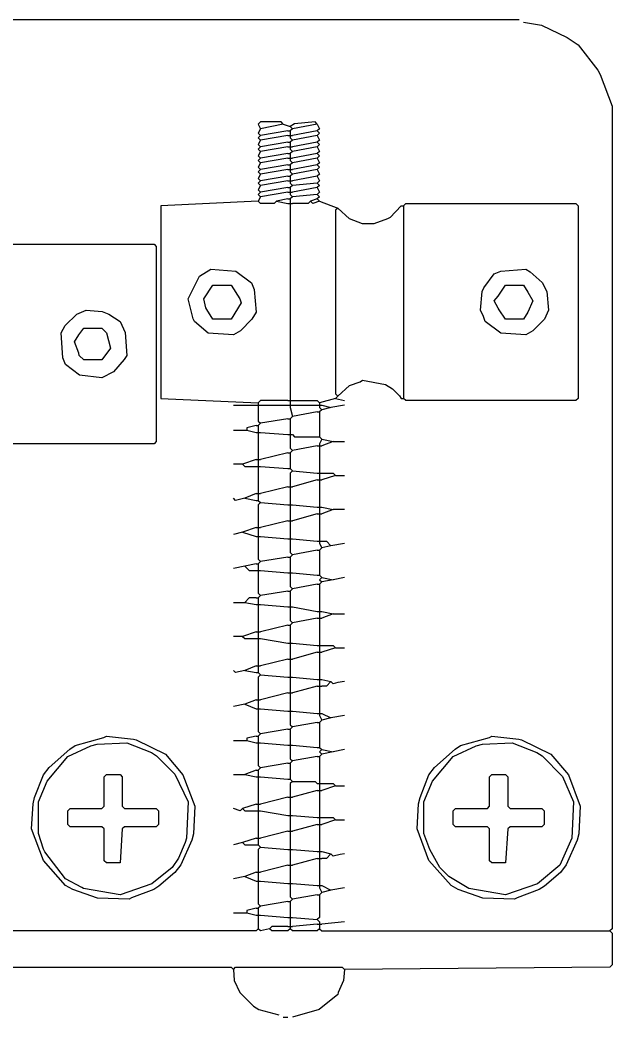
# Model space of a CAD drawing. Extents: x 49 to 882, y -9 to 1184.
# Drawn here: x 225.41 to 251.22, y 35.47 to 78.97 of the extents above; entities that cross this region are included whole.
import ezdxf

# ---------------------------------------------------------------- set-up
doc = ezdxf.new("R2010")
doc.units = 0
doc.layers.add('Hrdware', color=7, linetype='CONTINUOUS')

msp = doc.modelspace()

# ---------------------------------------------------------------- linework, layer by layer
at = {"layer": 'Hrdware', "linetype": 'CONTINUOUS'}
for p, q in [((236.889282, 74.419764, -1), (235.900646, 74.222037, -1)), ((236.889282, 74.419764, -1), (237.185873, 74.320901, -1)), ((238.372236, 74.419764, -1), (237.284736, 74.222037, -1)), ((237.087009, 74.123173, -1), (235.900646, 73.925446, -1)), ((237.087009, 74.123173, -1), (237.185873, 74.123173, -1)), ((237.185873, 74.320901, -1), (237.284736, 74.222037, -1)), ((237.284736, 74.222037, -1), (237.185873, 74.123173, -1)), ((237.185873, 74.123173, -1), (237.185873, 74.02431, -1)), ((237.185873, 74.02431, -1), (237.185873, 73.925446, -1)), ((238.372236, 74.123173, -1), (237.284736, 73.925446, -1)), ((237.087009, 73.925446, -1), (235.900646, 73.727719, -1)), ((237.087009, 73.628855, -1), (235.900646, 73.431128, -1)), ((237.087009, 73.925446, -1), (237.185873, 73.925446, -1)), ((237.087009, 73.628855, -1), (237.185873, 73.628855, -1)), ((237.185873, 73.925446, -1), (237.284736, 73.925446, -1)), ((237.185873, 73.925446, -1), (237.185873, 73.826583, -1)), ((237.185873, 73.826583, -1), (237.284736, 73.727719, -1)), ((237.284736, 73.727719, -1), (237.185873, 73.628855, -1)), ((237.185873, 73.628855, -1), (237.185873, 73.529992, -1)), ((237.185873, 73.529992, -1), (237.185873, 73.431128, -1)), ((238.372236, 73.925446, -1), (237.284736, 73.727719, -1)), ((238.372236, 73.628855, -1), (237.284736, 73.431128, -1)), ((237.087009, 73.431128, -1), (235.900646, 73.233401, -1)), ((237.087009, 73.134537, -1), (235.900646, 72.93681, -1)), ((237.087009, 73.431128, -1), (237.185873, 73.431128, -1)), ((237.087009, 73.134537, -1), (237.185873, 73.134537, -1)), ((237.185873, 73.431128, -1), (237.284736, 73.431128, -1)), ((237.185873, 73.431128, -1), (237.185873, 73.332264, -1)), ((237.185873, 73.332264, -1), (237.284736, 73.233401, -1)), ((237.284736, 73.233401, -1), (237.185873, 73.134537, -1)), ((237.185873, 73.134537, -1), (237.185873, 73.035673, -1)), ((238.372236, 73.431128, -1), (237.284736, 73.233401, -1)), ((238.372236, 73.134537, -1), (237.284736, 72.93681, -1)), ((237.087009, 72.93681, -1), (235.900646, 72.739083, -1)), ((237.087009, 72.93681, -1), (237.185873, 72.93681, -1)), ((237.185873, 73.035673, -1), (237.185873, 72.93681, -1)), ((237.185873, 72.93681, -1), (237.284736, 72.93681, -1)), ((237.185873, 72.93681, -1), (237.185873, 72.837946, -1)), ((237.185873, 72.837946, -1), (237.284736, 72.739083, -1)), ((237.284736, 72.739083, -1), (237.185873, 72.640219, -1)), ((238.372236, 72.93681, -1), (237.284736, 72.739083, -1)), ((237.087009, 72.640219, -1), (235.900646, 72.442492, -1)), ((237.087009, 72.442492, -1), (235.900646, 72.244764, -1)), ((237.087009, 72.640219, -1), (237.185873, 72.640219, -1)), ((237.087009, 72.442492, -1), (237.185873, 72.442492, -1)), ((237.185873, 72.640219, -1), (237.185873, 72.541355, -1)), ((237.185873, 72.541355, -1), (237.185873, 72.442492, -1)), ((237.185873, 72.442492, -1), (237.284736, 72.442492, -1)), ((237.185873, 72.442492, -1), (237.185873, 72.343628, -1)), ((237.185873, 72.343628, -1), (237.284736, 72.244764, -1)), ((237.284736, 72.244764, -1), (237.185873, 72.145901, -1)), ((238.372236, 72.640219, -1), (237.284736, 72.442492, -1)), ((238.372236, 72.442492, -1), (237.284736, 72.244764, -1)), ((237.087009, 72.145901, -1), (235.900646, 71.948173, -1)), ((237.087009, 71.948173, -1), (235.900646, 71.750446, -1)), ((237.087009, 72.145901, -1), (237.185873, 72.145901, -1)), ((237.087009, 71.948173, -1), (237.185873, 71.948173, -1)), ((237.185873, 72.145901, -1), (237.185873, 72.047037, -1)), ((237.185873, 72.047037, -1), (237.185873, 71.948173, -1)), ((237.185873, 71.948173, -1), (237.284736, 71.948173, -1)), ((237.185873, 71.948173, -1), (237.185873, 71.84931, -1)), ((237.185873, 71.84931, -1), (237.284736, 71.750446, -1)), ((238.372236, 72.145901, -1), (237.284736, 71.948173, -1)), ((238.372236, 71.84931, -1), (237.284736, 71.750446, -1)), ((237.087009, 71.651583, -1), (235.900646, 71.453855, -1)), ((237.087009, 71.453855, -1), (235.900646, 71.256128, -1)), ((237.087009, 71.651583, -1), (237.185873, 71.651583, -1)), ((237.087009, 71.453855, -1), (237.185873, 71.453855, -1)), ((237.284736, 71.750446, -1), (237.185873, 71.651583, -1)), ((237.185873, 71.651583, -1), (237.185873, 71.552719, -1)), ((237.185873, 71.552719, -1), (237.185873, 71.453855, -1)), ((237.185873, 71.453855, -1), (237.284736, 71.453855, -1)), ((237.185873, 71.453855, -1), (237.185873, 71.354992, -1)), ((237.185873, 71.354992, -1), (237.284736, 71.256128, -1)), ((238.372236, 71.651583, -1), (237.284736, 71.453855, -1)), ((238.372236, 71.354992, -1), (237.284736, 71.256128, -1)), ((235.900646, 71.256128, -1), (235.801782, 71.058401, -1)), ((237.087009, 71.157264, -1), (236.592691, 71.058401, -1)), ((236.592691, 71.058401, -1), (237.087009, 70.959537, -1)), ((237.087009, 71.157264, -1), (237.185873, 71.157264, -1)), ((237.087009, 70.959537, -1), (237.185873, 70.959537, -1)), ((237.284736, 71.256128, -1), (237.185873, 71.157264, -1)), ((237.185873, 71.157264, -1), (237.185873, 71.058401, -1)), ((237.185873, 71.058401, -1), (237.185873, 70.959537, -1)), ((237.185873, 70.959537, -1), (237.284736, 70.959537, -1)), ((237.185873, 70.959537, -1), (237.185873, 70.860673, -1)), ((238.372236, 71.157264, -1), (238.075645, 71.058401, -1)), ((238.372236, 71.157264, -1), (238.471099, 71.058401, -1)), ((238.471099, 71.058401, -1), (239.262008, 70.76181, -1)), ((237.185873, 70.860673, -1), (237.185873, 62.457264, -1)), ((242.030189, 70.860673, -1), (242.129052, 70.860673, -1)), ((242.129052, 70.860673, -1), (242.129052, 70.76181, -1)), ((242.129052, 70.76181, -1), (242.129052, 62.556128, -1)), ((235.801782, 62.259537, -1), (235.801782, 62.160673, -1)), ((237.087009, 62.358401, -1), (237.185873, 62.358401, -1)), ((237.185873, 62.457264, -1), (237.185873, 62.358401, -1)), ((237.185873, 62.358401, -1), (237.284736, 62.358401, -1)), ((237.185873, 62.358401, -1), (237.185873, 62.259537, -1)), ((237.185873, 62.259537, -1), (237.185873, 62.160673, -1)), ((239.163145, 62.457264, -1), (238.471099, 62.259537, -1)), ((238.471099, 62.259537, -1), (238.471099, 62.160673, -1)), ((239.262008, 62.556128, -1), (239.163145, 62.457264, -1)), ((239.163145, 62.457264, -1), (239.558599, 62.358401, -1)), ((242.030189, 62.457264, -1), (242.129052, 62.457264, -1)), ((242.129052, 62.556128, -1), (242.129052, 62.457264, -1)), ((234.714283, 62.160673, -1), (235.702919, 62.160673, -1)), ((235.702919, 62.160673, -1), (235.801782, 62.160673, -1)), ((235.801782, 62.160673, -1), (235.900646, 62.160673, -1)), ((235.801782, 62.160673, -1), (235.801782, 62.06181, -1)), ((235.900646, 62.160673, -1), (237.087009, 62.160673, -1)), ((237.087009, 62.160673, -1), (237.185873, 62.160673, -1)), ((237.185873, 62.160673, -1), (237.284736, 62.160673, -1)), ((237.185873, 62.160673, -1), (237.185873, 62.06181, -1)), ((237.185873, 62.06181, -1), (237.284736, 61.666355, -1)), ((237.284736, 62.160673, -1), (238.372236, 62.160673, -1)), ((238.372236, 61.864083, -1), (237.284736, 61.666355, -1)), ((238.372236, 62.160673, -1), (238.471099, 62.160673, -1)), ((238.372236, 61.864083, -1), (238.471099, 61.864083, -1)), ((238.471099, 62.160673, -1), (238.569963, 62.160673, -1)), ((238.471099, 62.160673, -1), (238.471099, 62.06181, -1)), ((238.471099, 62.06181, -1), (238.569963, 61.962946, -1)), ((238.569963, 61.962946, -1), (238.471099, 61.864083, -1)), ((238.471099, 61.864083, -1), (238.471099, 61.765219, -1)), ((238.569963, 62.160673, -1), (238.965417, 62.06181, -1)), ((238.965417, 62.06181, -1), (238.569963, 61.962946, -1)), ((239.558599, 62.160673, -1), (238.965417, 62.06181, -1)), ((235.900646, 61.369764, -1), (235.801782, 61.270901, -1)), ((237.087009, 61.567492, -1), (235.900646, 61.369764, -1)), ((237.087009, 61.567492, -1), (237.185873, 61.567492, -1)), ((237.284736, 61.666355, -1), (237.185873, 61.567492, -1)), ((237.185873, 61.567492, -1), (237.185873, 61.468628, -1)), ((237.185873, 61.468628, -1), (237.185873, 60.97431, -1)), ((238.471099, 61.765219, -1), (238.471099, 60.875446, -1)), ((234.714283, 61.073173, -1), (235.208601, 61.073173, -1)), ((235.208601, 61.073173, -1), (235.307465, 61.073173, -1)), ((235.702919, 61.270901, -1), (235.307465, 61.172037, -1)), ((235.307465, 61.172037, -1), (235.307465, 61.073173, -1)), ((235.307465, 61.073173, -1), (235.702919, 60.97431, -1)), ((235.702919, 61.270901, -1), (235.801782, 61.270901, -1)), ((235.702919, 60.97431, -1), (235.801782, 60.97431, -1)), ((235.801782, 61.270901, -1), (235.801782, 61.172037, -1)), ((235.801782, 61.172037, -1), (235.801782, 61.073173, -1)), ((235.801782, 61.073173, -1), (235.801782, 60.97431, -1)), ((235.801782, 60.97431, -1), (235.900646, 60.97431, -1)), ((235.801782, 60.97431, -1), (235.801782, 60.875446, -1)), ((235.900646, 60.97431, -1), (237.087009, 60.875446, -1)), ((237.185873, 60.97431, -1), (237.185873, 60.875446, -1)), ((235.801782, 60.875446, -1), (235.801782, 59.88681, -1)), ((237.087009, 60.875446, -1), (237.185873, 60.875446, -1)), ((237.185873, 60.875446, -1), (237.284736, 60.875446, -1)), ((237.185873, 60.875446, -1), (237.185873, 60.776583, -1)), ((238.372236, 60.776583, -1), (238.471099, 60.776583, -1)), ((238.471099, 60.875446, -1), (238.471099, 60.776583, -1)), ((238.471099, 60.776583, -1), (238.569963, 60.677719, -1)), ((238.569963, 60.677719, -1), (238.471099, 60.479992, -1)), ((238.471099, 60.479992, -1), (238.471099, 60.381128, -1)), ((238.569963, 60.677719, -1), (239.064281, 60.578855, -1)), ((239.064281, 60.578855, -1), (238.569963, 60.381128, -1)), ((239.064281, 60.578855, -1), (239.558599, 60.578855, -1)), ((237.087009, 60.084537, -1), (235.900646, 59.787946, -1)), ((237.087009, 60.084537, -1), (237.185873, 60.084537, -1)), ((237.284736, 60.183401, -1), (237.185873, 60.084537, -1)), ((237.185873, 60.084537, -1), (237.185873, 59.985673, -1)), ((238.372236, 60.381128, -1), (237.284736, 60.183401, -1)), ((238.372236, 60.381128, -1), (238.471099, 60.381128, -1)), ((238.471099, 60.381128, -1), (238.569963, 60.381128, -1)), ((238.471099, 60.381128, -1), (238.471099, 60.282264, -1)), ((238.471099, 60.282264, -1), (238.471099, 59.293628, -1)), ((235.702919, 59.787946, -1), (235.109737, 59.590219, -1)), ((235.702919, 59.787946, -1), (235.801782, 59.787946, -1)), ((235.801782, 59.88681, -1), (235.801782, 59.787946, -1)), ((235.801782, 59.787946, -1), (235.900646, 59.787946, -1)), ((235.801782, 59.787946, -1), (235.801782, 59.689083, -1)), ((235.801782, 59.689083, -1), (235.801782, 59.590219, -1)), ((237.185873, 59.985673, -1), (237.185873, 59.491355, -1)), ((235.109737, 59.590219, -1), (234.714283, 59.590219, -1)), ((235.702919, 59.491355, -1), (235.801782, 59.491355, -1)), ((235.801782, 59.590219, -1), (235.801782, 59.491355, -1)), ((235.801782, 59.491355, -1), (235.900646, 59.491355, -1)), ((235.801782, 59.491355, -1), (235.801782, 59.392492, -1)), ((235.801782, 59.392492, -1), (235.801782, 58.403855, -1)), ((235.900646, 59.491355, -1), (237.087009, 59.392492, -1)), ((237.087009, 59.392492, -1), (237.185873, 59.392492, -1)), ((237.185873, 59.491355, -1), (237.185873, 59.392492, -1)), ((237.185873, 59.392492, -1), (237.284736, 59.293628, -1)), ((237.284736, 59.293628, -1), (238.372236, 59.194764, -1)), ((238.372236, 59.194764, -1), (238.471099, 59.194764, -1)), ((238.471099, 59.293628, -1), (238.471099, 59.194764, -1)), ((238.471099, 59.194764, -1), (238.569963, 59.194764, -1)), ((238.471099, 59.194764, -1), (238.471099, 59.095901, -1)), ((238.372236, 58.898173, -1), (237.284736, 58.601583, -1)), ((238.372236, 58.898173, -1), (238.471099, 58.898173, -1)), ((238.471099, 59.095901, -1), (238.471099, 58.997037, -1)), ((238.471099, 58.997037, -1), (238.471099, 58.898173, -1)), ((238.471099, 58.898173, -1), (238.569963, 58.898173, -1)), ((238.471099, 58.898173, -1), (238.471099, 58.79931, -1)), ((238.471099, 58.79931, -1), (238.471099, 57.810673, -1)), ((239.163145, 59.095901, -1), (238.569963, 58.898173, -1)), ((239.163145, 59.095901, -1), (239.558599, 59.095901, -1)), ((235.702919, 58.304992, -1), (235.208601, 58.107264, -1)), ((235.702919, 58.304992, -1), (235.801782, 58.304992, -1)), ((235.801782, 58.403855, -1), (235.801782, 58.304992, -1)), ((235.801782, 58.304992, -1), (235.900646, 58.304992, -1)), ((235.801782, 58.304992, -1), (235.801782, 58.206128, -1)), ((237.087009, 58.601583, -1), (235.900646, 58.304992, -1)), ((237.087009, 58.601583, -1), (237.185873, 58.601583, -1)), ((237.185873, 58.700446, -1), (237.185873, 58.601583, -1)), ((237.185873, 58.601583, -1), (237.284736, 58.601583, -1)), ((237.185873, 58.601583, -1), (237.185873, 58.502719, -1)), ((237.185873, 58.502719, -1), (237.185873, 57.909537, -1)), ((235.208601, 58.107264, -1), (235.702919, 58.008401, -1)), ((235.702919, 58.008401, -1), (235.801782, 58.008401, -1)), ((235.801782, 58.206128, -1), (235.801782, 58.107264, -1)), ((235.801782, 58.107264, -1), (235.801782, 58.008401, -1)), ((235.801782, 58.008401, -1), (235.900646, 57.909537, -1)), ((235.900646, 57.909537, -1), (237.087009, 57.810673, -1)), ((237.185873, 57.909537, -1), (237.185873, 57.810673, -1)), ((237.087009, 57.810673, -1), (237.185873, 57.810673, -1)), ((237.185873, 57.810673, -1), (237.284736, 57.810673, -1)), ((237.185873, 57.810673, -1), (237.185873, 57.71181, -1)), ((237.185873, 57.71181, -1), (237.185873, 57.217492, -1)), ((237.284736, 57.810673, -1), (238.372236, 57.71181, -1)), ((238.372236, 57.71181, -1), (238.471099, 57.71181, -1)), ((238.471099, 57.810673, -1), (238.471099, 57.71181, -1)), ((238.471099, 57.71181, -1), (238.569963, 57.71181, -1)), ((238.471099, 57.71181, -1), (238.471099, 57.612946, -1)), ((238.471099, 57.612946, -1), (238.471099, 57.514083, -1)), ((238.471099, 57.514083, -1), (238.471099, 57.415219, -1)), ((238.569963, 57.71181, -1), (239.064281, 57.612946, -1)), ((239.064281, 57.612946, -1), (238.569963, 57.415219, -1)), ((239.558599, 57.612946, -1), (239.064281, 57.612946, -1)), ((237.087009, 57.118628, -1), (235.900646, 56.822037, -1)), ((237.087009, 57.118628, -1), (237.185873, 57.118628, -1)), ((237.185873, 57.217492, -1), (237.185873, 57.118628, -1)), ((237.185873, 57.118628, -1), (237.284736, 57.118628, -1)), ((237.185873, 57.118628, -1), (237.185873, 57.019764, -1)), ((237.185873, 57.019764, -1), (237.185873, 56.426583, -1)), ((238.372236, 57.415219, -1), (237.284736, 57.118628, -1)), ((238.372236, 57.415219, -1), (238.471099, 57.415219, -1)), ((238.471099, 57.415219, -1), (238.569963, 57.415219, -1)), ((238.471099, 57.415219, -1), (238.471099, 57.316355, -1)), ((238.471099, 57.316355, -1), (238.471099, 56.327719, -1)), ((235.109737, 56.62431, -1), (234.714283, 56.525446, -1)), ((235.702919, 56.822037, -1), (235.109737, 56.62431, -1)), ((235.109737, 56.62431, -1), (235.702919, 56.426583, -1)), ((235.702919, 56.822037, -1), (235.801782, 56.822037, -1)), ((235.801782, 56.920901, -1), (235.801782, 56.822037, -1)), ((235.801782, 56.822037, -1), (235.900646, 56.822037, -1)), ((235.801782, 56.822037, -1), (235.801782, 56.723173, -1)), ((235.801782, 56.723173, -1), (235.801782, 56.525446, -1)), ((235.702919, 56.426583, -1), (235.801782, 56.426583, -1)), ((235.801782, 56.525446, -1), (235.801782, 56.426583, -1)), ((235.801782, 56.426583, -1), (235.900646, 56.426583, -1)), ((235.801782, 56.426583, -1), (235.801782, 56.327719, -1)), ((235.900646, 56.426583, -1), (237.087009, 56.327719, -1)), ((237.087009, 56.327719, -1), (237.185873, 56.327719, -1)), ((237.185873, 56.426583, -1), (237.185873, 56.327719, -1)), ((237.185873, 56.327719, -1), (237.284736, 56.327719, -1)), ((237.185873, 56.327719, -1), (237.185873, 56.228855, -1)), ((237.284736, 56.327719, -1), (238.372236, 56.228855, -1)), ((238.372236, 56.228855, -1), (238.471099, 56.228855, -1)), ((238.471099, 56.327719, -1), (238.471099, 56.228855, -1)), ((238.471099, 56.228855, -1), (238.569963, 56.228855, -1)), ((238.471099, 56.228855, -1), (238.471099, 56.129992, -1)), ((238.471099, 56.129992, -1), (238.569963, 55.932264, -1)), ((239.558599, 56.129992, -1), (238.965417, 56.031128, -1)), ((238.372236, 55.833401, -1), (237.284736, 55.635673, -1)), ((238.372236, 55.833401, -1), (238.471099, 55.833401, -1)), ((238.569963, 55.932264, -1), (238.471099, 55.833401, -1)), ((238.471099, 55.833401, -1), (238.471099, 55.734537, -1)), ((238.471099, 55.734537, -1), (238.471099, 54.844764, -1)), ((238.965417, 56.031128, -1), (238.569963, 55.932264, -1)), ((235.900646, 55.339083, -1), (235.801782, 55.240219, -1)), ((237.087009, 55.53681, -1), (235.900646, 55.339083, -1)), ((237.087009, 55.53681, -1), (237.185873, 55.53681, -1)), ((237.284736, 55.635673, -1), (237.185873, 55.53681, -1)), ((237.185873, 55.53681, -1), (237.185873, 55.437946, -1)), ((237.185873, 55.437946, -1), (237.185873, 54.943628, -1)), ((235.208601, 55.141355, -1), (234.714283, 55.042492, -1)), ((235.702919, 55.240219, -1), (235.208601, 55.141355, -1)), ((235.702919, 55.240219, -1), (235.801782, 55.240219, -1)), ((235.702919, 54.943628, -1), (235.801782, 54.943628, -1)), ((235.801782, 55.240219, -1), (235.801782, 55.141355, -1)), ((235.801782, 55.141355, -1), (235.801782, 55.042492, -1)), ((235.801782, 55.042492, -1), (235.801782, 54.943628, -1)), ((235.801782, 54.943628, -1), (235.900646, 54.943628, -1)), ((235.801782, 54.943628, -1), (235.801782, 54.844764, -1)), ((235.900646, 54.943628, -1), (237.087009, 54.844764, -1)), ((237.087009, 54.844764, -1), (237.185873, 54.844764, -1)), ((237.185873, 54.943628, -1), (237.185873, 54.844764, -1)), ((237.185873, 54.844764, -1), (237.284736, 54.844764, -1)), ((237.185873, 54.844764, -1), (237.185873, 54.745901, -1)), ((237.284736, 54.844764, -1), (238.372236, 54.745901, -1)), ((238.471099, 54.844764, -1), (238.471099, 54.745901, -1)), ((238.372236, 54.745901, -1), (238.471099, 54.745901, -1)), ((238.471099, 54.745901, -1), (238.569963, 54.647037, -1)), ((238.569963, 54.44931, -1), (238.471099, 54.350446, -1)), ((238.569963, 54.647037, -1), (239.064281, 54.548173, -1)), ((239.064281, 54.548173, -1), (238.569963, 54.44931, -1)), ((239.558599, 54.647037, -1), (239.064281, 54.548173, -1)), ((237.087009, 54.053855, -1), (235.900646, 53.856128, -1)), ((237.087009, 54.053855, -1), (237.185873, 54.053855, -1)), ((237.284736, 54.152719, -1), (237.185873, 54.053855, -1)), ((237.185873, 54.053855, -1), (237.185873, 53.954992, -1)), ((237.185873, 53.954992, -1), (237.185873, 53.460673, -1)), ((238.372236, 54.350446, -1), (237.284736, 54.152719, -1)), ((238.372236, 54.350446, -1), (238.471099, 54.350446, -1)), ((238.471099, 54.350446, -1), (238.471099, 54.251583, -1)), ((238.471099, 54.251583, -1), (238.471099, 53.262946, -1)), ((234.714283, 53.559537, -1), (235.208601, 53.559537, -1)), ((235.208601, 53.559537, -1), (235.702919, 53.460673, -1)), ((235.702919, 53.757264, -1), (235.801782, 53.757264, -1)), ((235.900646, 53.856128, -1), (235.801782, 53.757264, -1)), ((235.801782, 53.757264, -1), (235.801782, 53.658401, -1)), ((235.801782, 53.658401, -1), (235.801782, 53.559537, -1)), ((235.801782, 53.559537, -1), (235.801782, 53.460673, -1)), ((235.702919, 53.460673, -1), (235.801782, 53.460673, -1)), ((235.801782, 53.460673, -1), (235.900646, 53.460673, -1)), ((235.801782, 53.460673, -1), (235.801782, 53.36181, -1)), ((235.801782, 53.36181, -1), (235.801782, 52.373173, -1)), ((235.900646, 53.460673, -1), (237.087009, 53.36181, -1)), ((237.087009, 53.36181, -1), (237.185873, 53.36181, -1)), ((237.185873, 53.460673, -1), (237.185873, 53.36181, -1)), ((237.185873, 53.36181, -1), (237.284736, 53.36181, -1)), ((237.185873, 53.36181, -1), (237.185873, 53.262946, -1)), ((237.284736, 53.36181, -1), (238.372236, 53.164083, -1)), ((238.372236, 53.164083, -1), (238.471099, 53.164083, -1)), ((238.471099, 53.262946, -1), (238.471099, 53.164083, -1)), ((238.471099, 53.164083, -1), (238.569963, 53.164083, -1)), ((238.471099, 53.164083, -1), (238.471099, 53.065219, -1)), ((238.569963, 53.164083, -1), (239.064281, 53.065219, -1)), ((237.284736, 52.669764, -1), (237.185873, 52.570901, -1)), ((238.372236, 52.867492, -1), (237.284736, 52.669764, -1)), ((238.372236, 52.867492, -1), (238.471099, 52.867492, -1)), ((238.471099, 53.065219, -1), (238.471099, 52.966355, -1)), ((238.471099, 52.966355, -1), (238.471099, 52.867492, -1)), ((238.471099, 52.867492, -1), (238.569963, 52.867492, -1)), ((238.471099, 52.867492, -1), (238.471099, 52.768628, -1)), ((238.471099, 52.768628, -1), (238.471099, 51.779992, -1)), ((239.064281, 53.065219, -1), (238.569963, 52.867492, -1)), ((239.064281, 53.065219, -1), (239.558599, 53.065219, -1)), ((235.702919, 52.27431, -1), (235.109737, 52.076583, -1)), ((235.702919, 52.27431, -1), (235.801782, 52.27431, -1)), ((235.801782, 52.373173, -1), (235.801782, 52.27431, -1)), ((235.801782, 52.27431, -1), (235.900646, 52.27431, -1)), ((235.801782, 52.27431, -1), (235.801782, 52.175446, -1)), ((237.087009, 52.570901, -1), (235.900646, 52.27431, -1)), ((237.087009, 52.570901, -1), (237.185873, 52.570901, -1)), ((237.185873, 52.570901, -1), (237.185873, 52.472037, -1)), ((237.185873, 52.472037, -1), (237.185873, 51.878855, -1)), ((235.109737, 52.076583, -1), (234.714283, 52.076583, -1)), ((235.702919, 51.977719, -1), (235.801782, 51.977719, -1)), ((235.801782, 52.175446, -1), (235.801782, 52.076583, -1)), ((235.801782, 52.076583, -1), (235.801782, 51.977719, -1)), ((235.801782, 51.977719, -1), (235.900646, 51.977719, -1)), ((235.801782, 51.977719, -1), (235.801782, 51.878855, -1)), ((235.801782, 51.878855, -1), (235.801782, 50.890219, -1)), ((235.900646, 51.977719, -1), (237.087009, 51.779992, -1)), ((237.087009, 51.779992, -1), (237.185873, 51.779992, -1)), ((237.185873, 51.878855, -1), (237.185873, 51.779992, -1)), ((237.185873, 51.779992, -1), (237.284736, 51.779992, -1)), ((237.185873, 51.779992, -1), (237.185873, 51.681128, -1)), ((237.284736, 51.779992, -1), (238.372236, 51.681128, -1)), ((238.471099, 51.779992, -1), (238.471099, 51.681128, -1)), ((237.185873, 51.681128, -1), (237.185873, 51.18681, -1)), ((238.372236, 51.384537, -1), (237.284736, 51.087946, -1)), ((238.372236, 51.681128, -1), (238.471099, 51.681128, -1)), ((238.372236, 51.384537, -1), (238.471099, 51.384537, -1)), ((238.471099, 51.681128, -1), (238.569963, 51.681128, -1)), ((238.471099, 51.681128, -1), (238.471099, 51.582264, -1)), ((238.471099, 51.582264, -1), (238.471099, 51.483401, -1)), ((238.471099, 51.483401, -1), (238.471099, 51.384537, -1)), ((238.471099, 51.384537, -1), (238.569963, 51.384537, -1)), ((238.471099, 51.384537, -1), (238.471099, 51.285673, -1)), ((239.163145, 51.582264, -1), (238.569963, 51.384537, -1)), ((239.163145, 51.582264, -1), (239.558599, 51.582264, -1)), ((237.087009, 51.087946, -1), (235.900646, 50.791355, -1)), ((237.087009, 51.087946, -1), (237.185873, 51.087946, -1)), ((237.185873, 51.18681, -1), (237.185873, 51.087946, -1)), ((237.185873, 51.087946, -1), (237.284736, 51.087946, -1)), ((237.185873, 51.087946, -1), (237.185873, 50.989083, -1)), ((237.185873, 50.989083, -1), (237.185873, 50.395901, -1)), ((238.471099, 51.285673, -1), (238.471099, 50.297037, -1)), ((235.702919, 50.791355, -1), (235.208601, 50.593628, -1)), ((235.208601, 50.593628, -1), (235.702919, 50.494764, -1)), ((235.702919, 50.791355, -1), (235.801782, 50.791355, -1)), ((235.702919, 50.494764, -1), (235.801782, 50.494764, -1)), ((235.801782, 50.890219, -1), (235.801782, 50.791355, -1)), ((235.801782, 50.791355, -1), (235.900646, 50.791355, -1)), ((235.801782, 50.791355, -1), (235.801782, 50.692492, -1)), ((235.801782, 50.692492, -1), (235.801782, 50.593628, -1)), ((235.801782, 50.593628, -1), (235.801782, 50.494764, -1)), ((235.801782, 50.494764, -1), (235.900646, 50.395901, -1)), ((235.900646, 50.395901, -1), (237.087009, 50.297037, -1)), ((237.087009, 50.297037, -1), (237.185873, 50.297037, -1)), ((237.185873, 50.395901, -1), (237.185873, 50.297037, -1)), ((237.185873, 50.297037, -1), (237.284736, 50.297037, -1)), ((237.185873, 50.297037, -1), (237.185873, 50.198173, -1)), ((237.185873, 50.198173, -1), (237.185873, 49.703855, -1)), ((237.284736, 50.297037, -1), (238.372236, 50.198173, -1)), ((238.372236, 50.198173, -1), (238.471099, 50.198173, -1)), ((238.471099, 50.297037, -1), (238.471099, 50.198173, -1)), ((238.471099, 50.198173, -1), (238.569963, 50.198173, -1)), ((238.471099, 50.198173, -1), (238.471099, 50.09931, -1)), ((238.471099, 50.09931, -1), (238.471099, 50.000446, -1)), ((238.569963, 50.198173, -1), (238.965417, 50.09931, -1)), ((237.087009, 49.604992, -1), (235.900646, 49.308401, -1)), ((237.087009, 49.604992, -1), (237.185873, 49.604992, -1)), ((237.185873, 49.703855, -1), (237.185873, 49.604992, -1)), ((237.185873, 49.604992, -1), (237.284736, 49.604992, -1)), ((237.185873, 49.604992, -1), (237.185873, 49.506128, -1)), ((238.372236, 49.901583, -1), (237.284736, 49.604992, -1)), ((238.372236, 49.901583, -1), (238.471099, 49.901583, -1)), ((238.471099, 50.000446, -1), (238.471099, 49.901583, -1)), ((238.471099, 49.901583, -1), (238.569963, 49.901583, -1)), ((238.471099, 49.901583, -1), (238.471099, 49.802719, -1)), ((238.471099, 49.802719, -1), (238.471099, 48.814083, -1)), ((235.702919, 49.308401, -1), (235.208601, 49.110673, -1)), ((235.702919, 49.308401, -1), (235.801782, 49.308401, -1)), ((235.801782, 49.407264, -1), (235.801782, 49.308401, -1)), ((235.801782, 49.308401, -1), (235.900646, 49.308401, -1)), ((235.801782, 49.308401, -1), (235.801782, 49.209537, -1)), ((235.801782, 49.209537, -1), (235.801782, 49.01181, -1)), ((237.185873, 49.506128, -1), (237.185873, 48.912946, -1)), ((235.208601, 49.110673, -1), (234.714283, 49.01181, -1)), ((235.208601, 49.110673, -1), (235.702919, 48.912946, -1)), ((235.702919, 48.912946, -1), (235.801782, 48.912946, -1)), ((235.801782, 49.01181, -1), (235.801782, 48.912946, -1)), ((235.801782, 48.912946, -1), (235.900646, 48.912946, -1)), ((235.801782, 48.912946, -1), (235.801782, 48.814083, -1)), ((235.900646, 48.912946, -1), (237.087009, 48.814083, -1)), ((237.087009, 48.814083, -1), (237.185873, 48.814083, -1)), ((237.185873, 48.912946, -1), (237.185873, 48.814083, -1)), ((237.185873, 48.814083, -1), (237.284736, 48.814083, -1)), ((237.185873, 48.814083, -1), (237.185873, 48.715219, -1)), ((237.284736, 48.814083, -1), (238.372236, 48.715219, -1)), ((238.471099, 48.814083, -1), (238.471099, 48.715219, -1)), ((238.372236, 48.319764, -1), (237.284736, 48.122037, -1)), ((238.372236, 48.715219, -1), (238.471099, 48.715219, -1)), ((238.372236, 48.319764, -1), (238.471099, 48.319764, -1)), ((238.471099, 48.715219, -1), (238.569963, 48.715219, -1)), ((238.471099, 48.715219, -1), (238.471099, 48.616355, -1)), ((238.471099, 48.616355, -1), (238.569963, 48.418628, -1)), ((238.569963, 48.418628, -1), (238.471099, 48.319764, -1)), ((238.471099, 48.319764, -1), (238.471099, 48.220901, -1)), ((238.569963, 48.715219, -1), (238.965417, 48.517492, -1)), ((238.965417, 48.517492, -1), (238.569963, 48.418628, -1)), ((239.558599, 48.616355, -1), (238.965417, 48.517492, -1)), ((237.087009, 48.023173, -1), (235.900646, 47.825446, -1)), ((237.087009, 48.023173, -1), (237.185873, 48.023173, -1)), ((237.284736, 48.122037, -1), (237.185873, 48.023173, -1)), ((237.185873, 48.023173, -1), (237.185873, 47.92431, -1)), ((237.185873, 47.92431, -1), (237.185873, 47.429992, -1)), ((238.471099, 48.220901, -1), (238.471099, 47.331128, -1)), ((234.714283, 47.528855, -1), (235.208601, 47.528855, -1)), ((235.208601, 47.528855, -1), (235.307465, 47.528855, -1)), ((235.702919, 47.726583, -1), (235.307465, 47.627719, -1)), ((235.307465, 47.627719, -1), (235.307465, 47.528855, -1)), ((235.307465, 47.528855, -1), (235.702919, 47.429992, -1)), ((235.702919, 47.726583, -1), (235.801782, 47.726583, -1)), ((235.702919, 47.429992, -1), (235.801782, 47.429992, -1)), ((235.900646, 47.825446, -1), (235.801782, 47.726583, -1)), ((235.801782, 47.726583, -1), (235.801782, 47.627719, -1)), ((235.801782, 47.627719, -1), (235.801782, 47.528855, -1)), ((235.801782, 47.528855, -1), (235.801782, 47.429992, -1)), ((235.801782, 47.429992, -1), (235.900646, 47.429992, -1)), ((235.801782, 47.429992, -1), (235.801782, 47.331128, -1)), ((235.900646, 47.429992, -1), (237.087009, 47.331128, -1)), ((237.185873, 47.429992, -1), (237.185873, 47.331128, -1)), ((237.087009, 47.331128, -1), (237.185873, 47.331128, -1)), ((237.185873, 47.331128, -1), (237.284736, 47.331128, -1)), ((237.185873, 47.331128, -1), (237.185873, 47.232264, -1)), ((237.284736, 47.331128, -1), (238.372236, 47.232264, -1)), ((238.372236, 47.232264, -1), (238.471099, 47.232264, -1)), ((238.471099, 47.331128, -1), (238.471099, 47.232264, -1)), ((238.471099, 47.232264, -1), (238.569963, 47.133401, -1)), ((238.569963, 47.133401, -1), (239.064281, 47.034537, -1)), ((239.064281, 47.034537, -1), (238.569963, 46.935673, -1)), ((239.558599, 47.133401, -1), (239.064281, 47.034537, -1)), ((237.284736, 46.639083, -1), (237.185873, 46.540219, -1)), ((238.372236, 46.83681, -1), (237.284736, 46.639083, -1)), ((238.372236, 46.83681, -1), (238.471099, 46.83681, -1)), ((238.569963, 46.935673, -1), (238.471099, 46.83681, -1)), ((238.471099, 46.83681, -1), (238.471099, 46.737946, -1)), ((238.471099, 46.737946, -1), (238.471099, 45.74931, -1)), ((235.702919, 46.243628, -1), (235.208601, 46.045901, -1)), ((235.702919, 46.243628, -1), (235.801782, 46.243628, -1)), ((235.900646, 46.342492, -1), (235.801782, 46.243628, -1)), ((235.801782, 46.243628, -1), (235.801782, 46.144764, -1)), ((235.801782, 46.144764, -1), (235.801782, 46.045901, -1)), ((237.087009, 46.540219, -1), (235.900646, 46.342492, -1)), ((237.087009, 46.540219, -1), (237.185873, 46.540219, -1)), ((237.185873, 46.540219, -1), (237.185873, 46.441355, -1)), ((237.185873, 46.441355, -1), (237.185873, 45.947037, -1)), ((234.714283, 46.045901, -1), (235.208601, 46.045901, -1)), ((235.208601, 46.045901, -1), (235.702919, 45.947037, -1)), ((235.702919, 45.947037, -1), (235.801782, 45.947037, -1)), ((235.801782, 46.045901, -1), (235.801782, 45.947037, -1)), ((235.801782, 45.947037, -1), (235.900646, 45.947037, -1)), ((235.801782, 45.947037, -1), (235.801782, 45.848173, -1)), ((235.801782, 45.848173, -1), (235.801782, 44.859537, -1)), ((235.900646, 45.947037, -1), (237.087009, 45.848173, -1)), ((237.087009, 45.848173, -1), (237.185873, 45.848173, -1)), ((237.185873, 45.947037, -1), (237.185873, 45.848173, -1)), ((237.185873, 45.848173, -1), (237.284736, 45.74931, -1)), ((238.471099, 45.74931, -1), (238.471099, 45.650446, -1)), ((238.372236, 45.353855, -1), (237.284736, 45.057264, -1)), ((238.372236, 45.650446, -1), (238.471099, 45.650446, -1)), ((238.372236, 45.353855, -1), (238.471099, 45.353855, -1)), ((238.471099, 45.650446, -1), (238.569963, 45.650446, -1)), ((238.471099, 45.650446, -1), (238.471099, 45.551583, -1)), ((238.471099, 45.551583, -1), (238.471099, 45.452719, -1)), ((238.471099, 45.452719, -1), (238.471099, 45.353855, -1)), ((238.471099, 45.353855, -1), (238.569963, 45.353855, -1)), ((238.471099, 45.353855, -1), (238.471099, 45.254992, -1)), ((238.471099, 45.254992, -1), (238.471099, 44.266355, -1)), ((239.163145, 45.551583, -1), (238.569963, 45.353855, -1)), ((239.163145, 45.551583, -1), (239.558599, 45.551583, -1)), ((235.801782, 44.859537, -1), (235.801782, 44.760673, -1)), ((237.087009, 45.057264, -1), (235.900646, 44.760673, -1)), ((237.087009, 45.057264, -1), (237.185873, 45.057264, -1)), ((237.185873, 45.156128, -1), (237.185873, 45.057264, -1)), ((237.185873, 45.057264, -1), (237.284736, 45.057264, -1)), ((237.185873, 45.057264, -1), (237.185873, 44.958401, -1)), ((237.185873, 44.958401, -1), (237.185873, 44.365219, -1)), ((235.702919, 44.760673, -1), (235.109737, 44.562946, -1)), ((235.702919, 44.760673, -1), (235.801782, 44.760673, -1)), ((235.702919, 44.464083, -1), (235.801782, 44.464083, -1)), ((235.801782, 44.760673, -1), (235.900646, 44.760673, -1)), ((235.801782, 44.760673, -1), (235.801782, 44.66181, -1)), ((235.801782, 44.66181, -1), (235.801782, 44.562946, -1)), ((235.801782, 44.562946, -1), (235.801782, 44.464083, -1)), ((235.801782, 44.464083, -1), (235.900646, 44.464083, -1)), ((235.801782, 44.464083, -1), (235.801782, 44.365219, -1)), ((235.900646, 44.464083, -1), (237.087009, 44.266355, -1)), ((235.801782, 44.365219, -1), (235.801782, 43.376583, -1)), ((237.087009, 44.266355, -1), (237.185873, 44.266355, -1)), ((237.185873, 44.365219, -1), (237.185873, 44.266355, -1)), ((237.185873, 44.266355, -1), (237.284736, 44.266355, -1)), ((237.185873, 44.266355, -1), (237.185873, 44.167492, -1)), ((237.185873, 44.167492, -1), (237.185873, 43.673173, -1)), ((237.284736, 44.266355, -1), (238.372236, 44.167492, -1)), ((238.372236, 44.167492, -1), (238.471099, 44.167492, -1)), ((238.471099, 44.266355, -1), (238.471099, 44.167492, -1)), ((238.471099, 44.167492, -1), (238.569963, 44.167492, -1)), ((238.471099, 44.167492, -1), (238.471099, 44.068628, -1)), ((238.471099, 44.068628, -1), (238.471099, 43.969764, -1)), ((238.471099, 43.969764, -1), (238.471099, 43.870901, -1)), ((239.163145, 44.068628, -1), (238.569963, 43.870901, -1)), ((239.163145, 44.068628, -1), (239.558599, 44.068628, -1)), ((237.087009, 43.57431, -1), (235.900646, 43.277719, -1)), ((237.087009, 43.57431, -1), (237.185873, 43.57431, -1)), ((237.185873, 43.673173, -1), (237.185873, 43.57431, -1)), ((237.185873, 43.57431, -1), (237.284736, 43.57431, -1)), ((237.185873, 43.57431, -1), (237.185873, 43.475446, -1)), ((238.372236, 43.870901, -1), (237.284736, 43.57431, -1)), ((238.372236, 43.870901, -1), (238.471099, 43.870901, -1)), ((238.471099, 43.870901, -1), (238.569963, 43.870901, -1)), ((238.471099, 43.870901, -1), (238.471099, 43.772037, -1)), ((238.471099, 43.772037, -1), (238.471099, 42.783401, -1)), ((235.109737, 43.079992, -1), (234.714283, 42.981128, -1)), ((235.702919, 43.277719, -1), (235.109737, 43.079992, -1)), ((235.702919, 43.277719, -1), (235.801782, 43.277719, -1)), ((235.801782, 43.376583, -1), (235.801782, 43.277719, -1)), ((235.801782, 43.277719, -1), (235.900646, 43.277719, -1)), ((235.801782, 43.277719, -1), (235.801782, 43.178855, -1)), ((235.801782, 43.178855, -1), (235.801782, 43.079992, -1)), ((235.801782, 43.079992, -1), (235.801782, 42.981128, -1)), ((237.185873, 43.475446, -1), (237.185873, 42.882264, -1)), ((235.702919, 42.981128, -1), (235.801782, 42.981128, -1)), ((235.801782, 42.981128, -1), (235.900646, 42.882264, -1)), ((235.900646, 42.882264, -1), (237.087009, 42.783401, -1)), ((237.087009, 42.783401, -1), (237.185873, 42.783401, -1)), ((237.185873, 42.882264, -1), (237.185873, 42.783401, -1)), ((237.185873, 42.783401, -1), (237.284736, 42.783401, -1)), ((237.185873, 42.783401, -1), (237.185873, 42.684537, -1)), ((237.185873, 42.684537, -1), (237.185873, 42.190219, -1)), ((237.284736, 42.783401, -1), (238.372236, 42.684537, -1)), ((238.372236, 42.684537, -1), (238.471099, 42.684537, -1)), ((238.471099, 42.783401, -1), (238.471099, 42.684537, -1)), ((238.471099, 42.684537, -1), (238.569963, 42.684537, -1)), ((238.471099, 42.684537, -1), (238.471099, 42.585673, -1)), ((238.569963, 42.684537, -1), (238.965417, 42.585673, -1)), ((238.372236, 42.387946, -1), (237.284736, 42.091355, -1)), ((238.372236, 42.387946, -1), (238.471099, 42.387946, -1)), ((238.471099, 42.585673, -1), (238.471099, 42.48681, -1)), ((238.471099, 42.48681, -1), (238.471099, 42.387946, -1)), ((238.471099, 42.387946, -1), (238.569963, 42.387946, -1)), ((238.471099, 42.387946, -1), (238.471099, 42.289083, -1)), ((238.471099, 42.289083, -1), (238.471099, 41.300446, -1)), ((235.702919, 41.794764, -1), (235.208601, 41.597037, -1)), ((235.702919, 41.794764, -1), (235.801782, 41.794764, -1)), ((235.801782, 41.893628, -1), (235.801782, 41.794764, -1)), ((235.801782, 41.794764, -1), (235.900646, 41.794764, -1)), ((235.801782, 41.794764, -1), (235.801782, 41.695901, -1)), ((237.087009, 42.091355, -1), (235.900646, 41.794764, -1)), ((237.087009, 42.091355, -1), (237.185873, 42.091355, -1)), ((237.185873, 42.190219, -1), (237.185873, 42.091355, -1)), ((237.185873, 42.091355, -1), (237.284736, 42.091355, -1)), ((237.185873, 42.091355, -1), (237.185873, 41.992492, -1)), ((237.185873, 41.992492, -1), (237.185873, 41.39931, -1)), ((235.208601, 41.597037, -1), (234.714283, 41.498173, -1)), ((235.208601, 41.597037, -1), (235.702919, 41.39931, -1)), ((235.702919, 41.39931, -1), (235.801782, 41.39931, -1)), ((235.801782, 41.695901, -1), (235.801782, 41.498173, -1)), ((235.801782, 41.498173, -1), (235.801782, 41.39931, -1)), ((235.801782, 41.39931, -1), (235.900646, 41.39931, -1)), ((235.801782, 41.39931, -1), (235.801782, 41.300446, -1)), ((235.900646, 41.39931, -1), (237.087009, 41.300446, -1)), ((237.185873, 41.39931, -1), (237.185873, 41.300446, -1)), ((237.087009, 41.300446, -1), (237.185873, 41.300446, -1)), ((237.185873, 41.300446, -1), (237.284736, 41.300446, -1)), ((237.185873, 41.300446, -1), (237.185873, 41.201583, -1)), ((237.284736, 41.300446, -1), (238.372236, 41.201583, -1)), ((238.372236, 41.201583, -1), (238.471099, 41.201583, -1)), ((238.471099, 41.300446, -1), (238.471099, 41.201583, -1)), ((238.471099, 41.201583, -1), (238.569963, 41.201583, -1)), ((238.471099, 41.201583, -1), (238.471099, 41.102719, -1)), ((238.471099, 41.102719, -1), (238.569963, 40.904992, -1)), ((238.569963, 40.904992, -1), (238.471099, 40.806128, -1)), ((238.569963, 41.201583, -1), (238.965417, 41.003855, -1)), ((238.965417, 41.003855, -1), (238.569963, 40.904992, -1)), ((239.558599, 41.102719, -1), (238.965417, 41.003855, -1)), ((237.087009, 40.509537, -1), (235.900646, 40.31181, -1)), ((237.087009, 40.509537, -1), (237.185873, 40.509537, -1)), ((237.284736, 40.608401, -1), (237.185873, 40.509537, -1)), ((237.185873, 40.509537, -1), (237.185873, 40.410673, -1)), ((238.372236, 40.806128, -1), (237.284736, 40.608401, -1)), ((238.372236, 40.806128, -1), (238.471099, 40.806128, -1)), ((238.471099, 40.806128, -1), (238.471099, 40.707264, -1)), ((235.702919, 40.212946, -1), (235.307465, 40.114083, -1)), ((235.307465, 40.114083, -1), (235.307465, 40.015219, -1)), ((235.702919, 40.212946, -1), (235.801782, 40.212946, -1)), ((235.900646, 40.31181, -1), (235.801782, 40.212946, -1)), ((235.801782, 40.212946, -1), (235.801782, 40.114083, -1)), ((235.801782, 40.114083, -1), (235.801782, 40.015219, -1)), ((237.185873, 40.410673, -1), (237.185873, 39.916355, -1)), ((234.714283, 40.015219, -1), (235.208601, 40.015219, -1)), ((235.208601, 40.015219, -1), (235.307465, 40.015219, -1)), ((235.307465, 40.015219, -1), (235.702919, 39.916355, -1)), ((235.702919, 39.916355, -1), (235.801782, 39.916355, -1)), ((235.801782, 40.015219, -1), (235.801782, 39.916355, -1)), ((235.801782, 39.916355, -1), (235.900646, 39.916355, -1)), ((235.801782, 39.916355, -1), (235.801782, 39.817492, -1)), ((235.801782, 39.817492, -1), (235.801782, 39.323173, -1)), ((235.900646, 39.916355, -1), (237.087009, 39.817492, -1)), ((237.087009, 39.817492, -1), (237.185873, 39.817492, -1)), ((237.185873, 39.916355, -1), (237.185873, 39.817492, -1)), ((237.185873, 39.817492, -1), (237.284736, 39.817492, -1)), ((237.185873, 39.817492, -1), (237.185873, 39.718628, -1)), ((237.185873, 39.718628, -1), (237.185873, 39.520901, -1)), ((237.284736, 39.817492, -1), (238.372236, 39.718628, -1)), ((238.372236, 39.718628, -1), (238.471099, 39.619764, -1)), ((238.471099, 39.619764, -1), (238.471099, 39.520901, -1)), ((239.558599, 39.619764, -1), (238.569963, 39.520901, -1)), ((237.087009, 39.422037, -1), (237.185873, 39.422037, -1)), ((237.185873, 39.520901, -1), (237.185873, 39.422037, -1)), ((237.185873, 39.422037, -1), (237.284736, 39.422037, -1)), ((237.185873, 39.422037, -1), (237.185873, 39.323173, -1)), ((238.372236, 39.520901, -1), (237.284736, 39.422037, -1)), ((238.372236, 39.520901, -1), (238.471099, 39.520901, -1)), ((238.471099, 39.520901, -1), (238.569963, 39.520901, -1)), ((238.471099, 39.520901, -1), (238.471099, 39.422037, -1)), ((238.471099, 39.422037, -1), (238.471099, 39.323173, -1)), ((236.889282, 35.467492, -1), (237.087009, 35.467492, -1))]:
    msp.add_line(p, q, dxfattribs=at)
for points in [[(247.171095, 78.967492, -1), (178.559764, 78.967492, -1), (174.110902, 74.518628, -1), (174.110902, 39.323173, -1), (174.209766, 39.22431, -1)], [(247.368822, 78.868628, -1), (248.149845, 78.740105, -1), (249.262456, 78.19942, -1), (249.741549, 77.879992, -1), (250.608483, 76.777267, -1), (250.710412, 76.584878, -1), (251.224502, 75.210673, -1), (251.224502, 39.323173, -1), (251.125639, 39.22431, -1)], [(236.889282, 74.419764, -1), (236.790418, 74.518628, -1), (235.900646, 74.518628, -1), (235.801782, 74.419764, -1), (235.900646, 74.222037, -1)], [(238.372236, 74.419764, -1), (238.273372, 74.518628, -1), (237.373714, 74.439537, -1), (237.185873, 74.320901, -1)], [(238.372236, 74.419764, -1), (238.471099, 74.222037, -1), (238.372236, 74.123173, -1)], [(235.900646, 74.222037, -1), (235.801782, 74.02431, -1), (235.900646, 73.925446, -1)], [(238.372236, 74.123173, -1), (238.471099, 74.02431, -1), (238.372236, 73.925446, -1)], [(235.900646, 73.925446, -1), (235.801782, 73.826583, -1), (235.900646, 73.727719, -1)], [(235.900646, 73.727719, -1), (235.801782, 73.529992, -1), (235.900646, 73.431128, -1)], [(238.372236, 73.925446, -1), (238.471099, 73.727719, -1), (238.372236, 73.628855, -1)], [(238.372236, 73.628855, -1), (238.471099, 73.529992, -1), (238.372236, 73.431128, -1)], [(235.900646, 73.431128, -1), (235.801782, 73.332264, -1), (235.900646, 73.233401, -1)], [(235.900646, 73.233401, -1), (235.801782, 73.035673, -1), (235.900646, 72.93681, -1)], [(238.372236, 73.431128, -1), (238.471099, 73.233401, -1), (238.372236, 73.134537, -1)], [(238.372236, 73.134537, -1), (238.471099, 73.035673, -1), (238.372236, 72.93681, -1)], [(235.900646, 72.93681, -1), (235.801782, 72.837946, -1), (235.900646, 72.739083, -1)], [(235.900646, 72.739083, -1), (235.801782, 72.541355, -1), (235.900646, 72.442492, -1)], [(238.372236, 72.93681, -1), (238.471099, 72.739083, -1), (238.372236, 72.640219, -1)], [(235.900646, 72.442492, -1), (235.801782, 72.343628, -1), (235.900646, 72.244764, -1)], [(235.900646, 72.244764, -1), (235.801782, 72.047037, -1), (235.900646, 71.948173, -1)], [(238.372236, 72.640219, -1), (238.471099, 72.541355, -1), (238.372236, 72.442492, -1)], [(238.372236, 72.442492, -1), (238.471099, 72.244764, -1), (238.372236, 72.145901, -1)], [(235.900646, 71.948173, -1), (235.801782, 71.84931, -1), (235.900646, 71.750446, -1)], [(238.372236, 72.145901, -1), (238.471099, 71.948173, -1), (238.372236, 71.84931, -1)], [(238.372236, 71.84931, -1), (238.471099, 71.750446, -1), (238.372236, 71.651583, -1)], [(235.900646, 71.750446, -1), (235.801782, 71.552719, -1), (235.900646, 71.453855, -1)], [(235.900646, 71.453855, -1), (235.801782, 71.354992, -1), (235.900646, 71.256128, -1)], [(238.372236, 71.651583, -1), (238.471099, 71.453855, -1), (238.372236, 71.354992, -1)], [(238.372236, 71.354992, -1), (238.471099, 71.256128, -1), (238.372236, 71.157264, -1)], [(235.801782, 71.058401, -1), (231.550648, 70.860673, -1), (231.550648, 62.457264, -1), (235.801782, 62.259537, -1)], [(236.592691, 71.058401, -1), (236.493828, 70.959537, -1), (235.900646, 70.959537, -1), (235.801782, 71.058401, -1)], [(238.075645, 71.058401, -1), (237.976781, 70.959537, -1), (237.284736, 70.959537, -1)], [(238.471099, 71.058401, -1), (238.174509, 70.959537, -1), (238.075645, 71.058401, -1)], [(242.129052, 70.860673, -1), (242.227916, 70.959537, -1), (249.642685, 70.959537, -1), (249.741549, 70.860673, -1), (249.741549, 62.457264, -1), (249.642685, 62.358401, -1), (242.227916, 62.358401, -1), (242.129052, 62.457264, -1)], [(239.262008, 70.76181, -1), (239.163145, 70.662946, -1), (239.163145, 62.654992, -1), (239.262008, 62.556128, -1)], [(242.030189, 70.860673, -1), (241.545757, 70.346583, -1), (241.427121, 70.287264, -1), (240.843826, 70.069764, -1), (240.349508, 70.069764, -1), (239.776593, 70.291812, -1), (239.262008, 70.76181, -1)], [(223.641561, 68.982264, -1), (223.839288, 69.179992, -1), (231.254057, 69.179992, -1), (231.352921, 69.081128, -1), (231.352921, 60.578855, -1), (231.254057, 60.479992, -1), (223.839288, 60.479992, -1), (223.641561, 60.677719, -1)], [(234.714283, 65.225446, -1), (233.616897, 65.304537, -1), (233.013829, 65.808742, -1), (232.954511, 65.927378, -1), (232.737011, 66.807264, -1), (233.231329, 67.795901, -1), (233.725647, 68.092492, -1), (234.823033, 68.013401, -1), (235.505192, 67.49931, -1), (235.623828, 67.212605, -1), (235.702919, 66.214083, -1), (235.524964, 65.907605, -1), (235.02076, 65.403401, -1), (234.714283, 65.225446, -1)], [(247.467686, 65.225446, -1), (246.3703, 65.304537, -1), (245.688141, 65.818628, -1), (245.618937, 66.026242, -1), (245.490414, 66.312946, -1), (245.559619, 67.113742, -1), (245.628823, 67.28181, -1), (246.083596, 67.894764, -1), (246.3703, 68.013401, -1), (247.467686, 68.092492, -1), (247.655527, 67.973855, -1), (248.182569, 67.514535, -1), (248.387117, 67.113742, -1), (248.456322, 66.312946, -1), (248.278368, 65.907605, -1), (247.774163, 65.403401, -1), (247.467686, 65.225446, -1)], [(234.615419, 65.917492, -1), (233.824511, 65.917492, -1), (233.550757, 66.328171, -1), (233.508147, 66.401923, -1), (233.429056, 66.807264, -1), (233.824511, 67.400446, -1), (234.615419, 67.400446, -1), (234.991101, 66.797378, -1), (235.050419, 66.62931, -1), (234.615419, 65.917492, -1)], [(247.368822, 65.917492, -1), (246.577914, 65.917492, -1), (246.301096, 66.322833, -1), (246.258486, 66.396585, -1), (246.083596, 66.708401, -1), (246.258486, 66.921353, -1), (246.577914, 67.400446, -1), (247.368822, 67.400446, -1), (247.546777, 67.093969, -1), (247.764277, 66.708401, -1), (247.546777, 66.223969, -1), (247.368822, 65.917492, -1)], [(228.980195, 63.347037, -1), (228.001445, 63.47556, -1), (227.398377, 63.940219, -1), (227.279741, 64.226923, -1), (227.20065, 65.32431, -1), (227.378605, 65.630787, -1), (227.882809, 66.134992, -1), (228.28815, 66.312946, -1), (228.990081, 66.243742, -1), (229.286672, 66.134992, -1), (229.771104, 65.818628, -1), (229.99849, 65.334196, -1), (230.067694, 64.335673, -1), (229.949058, 64.147833, -1), (229.489738, 63.620791, -1), (228.980195, 63.347037, -1)], [(228.980195, 64.137946, -1), (228.189286, 64.137946, -1), (227.991559, 64.335673, -1), (227.971786, 64.424651, -1), (227.793832, 64.928855, -1), (227.971786, 65.235333, -1), (228.189286, 65.522037, -1), (228.980195, 65.522037, -1), (229.177922, 65.32431, -1), (229.352812, 64.647489, -1), (228.980195, 64.137946, -1)], [(239.262008, 62.556128, -1), (239.776593, 63.026126, -1), (240.241944, 63.184209, -1), (240.349508, 63.248173, -1), (241.34803, 63.070219, -1), (241.649959, 62.875556, -1), (241.951098, 62.566014, -1), (242.030189, 62.457264, -1)], [(237.087009, 62.358401, -1), (235.900646, 62.358401, -1), (235.801782, 62.259537, -1)], [(237.284736, 62.358401, -1), (238.372236, 62.358401, -1), (238.471099, 62.259537, -1)], [(235.801782, 62.06181, -1), (235.801782, 61.468628, -1), (235.900646, 61.369764, -1)], [(237.185873, 60.776583, -1), (237.185873, 60.282264, -1), (237.284736, 60.183401, -1)], [(237.284736, 60.875446, -1), (237.3836, 60.776583, -1), (238.372236, 60.776583, -1)], [(235.109737, 59.590219, -1), (235.208601, 59.491355, -1), (235.702919, 59.491355, -1)], [(237.284736, 59.293628, -1), (237.185873, 59.194764, -1), (237.185873, 58.700446, -1)], [(238.569963, 59.194764, -1), (239.064281, 59.194764, -1), (239.163145, 59.095901, -1)], [(235.208601, 58.107264, -1), (234.813147, 58.008401, -1), (234.714283, 58.107264, -1)], [(235.900646, 57.909537, -1), (235.801782, 57.810673, -1), (235.801782, 56.920901, -1)], [(235.801782, 56.327719, -1), (235.801782, 55.437946, -1), (235.900646, 55.339083, -1)], [(237.185873, 56.228855, -1), (237.185873, 55.734537, -1), (237.284736, 55.635673, -1)], [(238.569963, 56.228855, -1), (238.76769, 56.228855, -1), (238.965417, 56.031128, -1)], [(235.208601, 55.141355, -1), (235.406328, 54.943628, -1), (235.702919, 54.943628, -1)], [(235.801782, 54.844764, -1), (235.801782, 53.954992, -1), (235.900646, 53.856128, -1)], [(237.185873, 54.745901, -1), (237.185873, 54.251583, -1), (237.284736, 54.152719, -1)], [(238.569963, 54.647037, -1), (238.471099, 54.548173, -1), (238.569963, 54.44931, -1)], [(235.702919, 53.757264, -1), (235.406328, 53.757264, -1), (235.208601, 53.559537, -1)], [(237.185873, 53.262946, -1), (237.185873, 52.768628, -1), (237.284736, 52.669764, -1)], [(235.109737, 52.076583, -1), (235.208601, 51.977719, -1), (235.702919, 51.977719, -1)], [(238.569963, 51.681128, -1), (239.064281, 51.681128, -1), (239.163145, 51.582264, -1)], [(235.208601, 50.593628, -1), (234.813147, 50.494764, -1), (234.714283, 50.593628, -1)], [(235.900646, 50.395901, -1), (235.801782, 50.297037, -1), (235.801782, 49.407264, -1)], [(238.965417, 50.09931, -1), (238.76769, 49.901583, -1), (238.569963, 49.901583, -1)], [(239.558599, 50.09931, -1), (239.270708, 50.064411, -1), (239.064281, 50.000446, -1), (238.965417, 50.09931, -1)], [(235.801782, 48.814083, -1), (235.801782, 47.92431, -1), (235.900646, 47.825446, -1)], [(237.185873, 48.715219, -1), (237.185873, 48.220901, -1), (237.284736, 48.122037, -1)], [(230.166558, 40.608401, -1), (228.785532, 40.654372, -1), (227.710193, 41.026693, -1), (227.398377, 41.201583, -1), (226.429514, 42.298969, -1), (225.915424, 43.673173, -1), (225.979388, 44.769373, -1), (226.049186, 45.048564, -1), (226.433469, 46.028105, -1), (226.682605, 46.360287, -1), (227.58088, 47.156238, -1), (227.809057, 47.308291, -1), (229.072336, 47.667759, -1), (229.177922, 47.726583, -1), (230.357562, 47.587679, -1), (230.473035, 47.558514, -1), (231.748375, 46.935673, -1), (232.516447, 46.030676, -1), (233.033602, 44.66181, -1), (232.969637, 43.466746, -1), (232.89984, 43.187555, -1), (232.416693, 42.109151, -1), (232.167557, 41.776969, -1), (231.46701, 41.178745, -1), (231.238832, 41.026693, -1), (230.274121, 40.672366, -1), (230.166558, 40.608401, -1)], [(229.771104, 40.806128, -1), (228.1794, 41.082946, -1), (228.100309, 41.122492, -1), (227.398377, 41.498173, -1), (226.488832, 42.674651, -1), (226.439401, 42.793287, -1), (226.212014, 43.475446, -1), (226.212014, 44.859537, -1), (226.587696, 45.759196, -1), (227.497241, 46.83681, -1), (228.494577, 47.296229, -1), (228.773768, 47.366027, -1), (230.067694, 47.429992, -1), (231.139969, 47.0117, -1), (231.368146, 46.859647, -1), (232.166667, 46.061126, -1), (232.737011, 44.859537, -1), (232.667807, 43.267833, -1), (232.608489, 43.089878, -1), (232.31783, 42.405742, -1), (232.044966, 41.992492, -1), (231.16508, 41.280673, -1), (229.771104, 40.806128, -1)], [(246.973368, 40.608401, -1), (245.592343, 40.654372, -1), (244.517003, 41.026693, -1), (244.205188, 41.201583, -1), (243.236324, 42.298969, -1), (242.722234, 43.673173, -1), (242.786199, 44.769373, -1), (242.855996, 45.048564, -1), (243.240279, 46.028105, -1), (243.489415, 46.360287, -1), (244.38769, 47.156238, -1), (244.615867, 47.308291, -1), (245.879146, 47.667759, -1), (245.984732, 47.726583, -1), (247.164373, 47.587679, -1), (247.279845, 47.558514, -1), (248.555186, 46.935673, -1), (249.323257, 46.030676, -1), (249.840412, 44.66181, -1), (249.776447, 43.466746, -1), (249.70665, 43.187555, -1), (249.223503, 42.109151, -1), (248.974367, 41.776969, -1), (248.27382, 41.178745, -1), (248.045643, 41.026693, -1), (247.080932, 40.672366, -1), (246.973368, 40.608401, -1)], [(246.577914, 40.806128, -1), (244.98621, 41.082946, -1), (244.907119, 41.122492, -1), (244.106324, 41.597037, -1), (243.71087, 41.992492, -1), (243.285756, 42.773514, -1), (243.236324, 42.892151, -1), (243.018825, 43.475446, -1), (243.018825, 44.859537, -1), (243.394506, 45.759196, -1), (244.304051, 46.83681, -1), (245.301387, 47.296229, -1), (245.580578, 47.366027, -1), (246.874505, 47.429992, -1), (247.946779, 47.0117, -1), (248.174956, 46.859647, -1), (249.069276, 45.956923, -1), (249.543821, 44.859537, -1), (249.474617, 43.267833, -1), (248.95064, 42.091355, -1), (247.97189, 41.280673, -1), (246.577914, 40.806128, -1)], [(235.801782, 47.331128, -1), (235.801782, 46.441355, -1), (235.900646, 46.342492, -1)], [(237.185873, 47.232264, -1), (237.185873, 46.737946, -1), (237.284736, 46.639083, -1)], [(238.569963, 47.133401, -1), (238.471099, 47.034537, -1), (238.569963, 46.935673, -1)], [(229.771104, 42.190219, -1), (229.177922, 42.190219, -1), (229.079058, 42.289083, -1), (229.079058, 43.673173, -1), (228.980195, 43.772037, -1), (227.596105, 43.772037, -1), (227.497241, 43.870901, -1), (227.497241, 44.464083, -1), (227.596105, 44.562946, -1), (228.980195, 44.562946, -1), (229.079058, 44.66181, -1), (229.079058, 45.947037, -1), (229.177922, 46.045901, -1), (229.771104, 46.045901, -1), (229.869967, 45.947037, -1), (229.869967, 44.66181, -1), (229.968831, 44.562946, -1), (231.352921, 44.562946, -1), (231.451785, 44.464083, -1), (231.451785, 43.870901, -1), (231.352921, 43.772037, -1), (229.968831, 43.772037, -1), (229.869967, 43.673173, -1), (229.771104, 42.190219, -1)], [(237.284736, 45.74931, -1), (237.185873, 45.650446, -1), (237.185873, 45.156128, -1)], [(237.284736, 45.74931, -1), (238.273372, 45.74931, -1), (238.372236, 45.650446, -1)], [(246.577914, 42.190219, -1), (245.984732, 42.190219, -1), (245.885869, 42.289083, -1), (245.885869, 43.673173, -1), (245.787005, 43.772037, -1), (244.402915, 43.772037, -1), (244.304051, 43.870901, -1), (244.304051, 44.464083, -1), (244.402915, 44.562946, -1), (245.787005, 44.562946, -1), (245.885869, 44.66181, -1), (245.885869, 45.947037, -1), (245.984732, 46.045901, -1), (246.577914, 46.045901, -1), (246.676777, 45.947037, -1), (246.676777, 44.66181, -1), (246.775641, 44.562946, -1), (248.159731, 44.562946, -1), (248.258595, 44.464083, -1), (248.258595, 43.870901, -1), (248.159731, 43.772037, -1), (246.775641, 43.772037, -1), (246.676777, 43.673173, -1), (246.577914, 42.190219, -1)], [(238.569963, 45.650446, -1), (239.064281, 45.650446, -1), (239.163145, 45.551583, -1)], [(235.109737, 44.562946, -1), (235.010874, 44.464083, -1), (234.714283, 44.562946, -1)], [(235.109737, 44.562946, -1), (235.208601, 44.464083, -1), (235.702919, 44.464083, -1)], [(238.569963, 44.167492, -1), (239.064281, 44.167492, -1), (239.163145, 44.068628, -1)], [(235.109737, 43.079992, -1), (235.208601, 42.981128, -1), (235.702919, 42.981128, -1)], [(235.900646, 42.882264, -1), (235.801782, 42.783401, -1), (235.801782, 41.893628, -1)], [(238.965417, 42.585673, -1), (238.76769, 42.387946, -1), (238.569963, 42.387946, -1)], [(239.558599, 42.585673, -1), (239.370758, 42.556014, -1), (239.064281, 42.48681, -1), (238.965417, 42.585673, -1)], [(235.801782, 41.300446, -1), (235.801782, 40.410673, -1), (235.900646, 40.31181, -1)], [(237.185873, 41.201583, -1), (237.185873, 40.707264, -1), (237.284736, 40.608401, -1)], [(238.471099, 40.707264, -1), (238.471099, 39.817492, -1), (238.372236, 39.718628, -1)], [(235.801782, 39.323173, -1), (235.702919, 39.22431, -1), (220.280199, 39.22431, -1), (220.181335, 39.323173, -1)], [(236.2961, 39.323173, -1), (235.900646, 39.22431, -1), (235.801782, 39.323173, -1)], [(237.087009, 39.422037, -1), (236.394964, 39.422037, -1), (236.2961, 39.323173, -1)], [(237.185873, 39.323173, -1), (237.087009, 39.22431, -1), (236.394964, 39.22431, -1), (236.2961, 39.323173, -1)], [(238.471099, 39.323173, -1), (238.372236, 39.22431, -1), (237.284736, 39.22431, -1), (237.185873, 39.323173, -1)], [(238.471099, 39.323173, -1), (238.569963, 39.22431, -1), (251.125639, 39.22431, -1)], [(251.125639, 39.22431, -1), (251.224502, 39.125446, -1), (251.224502, 37.741355, -1), (251.125639, 37.642492, -1), (239.558599, 37.543628, -1)], [(221.268835, 37.543628, -1), (221.367698, 37.642492, -1), (234.615419, 37.642492, -1), (234.714283, 37.543628, -1)], [(234.714283, 37.543628, -1), (234.813147, 37.642492, -1), (239.459735, 37.642492, -1), (239.558599, 37.543628, -1)], [(234.714283, 37.543628, -1), (234.754323, 37.056033, -1), (234.991101, 36.545105, -1), (235.58883, 35.938972, -1), (235.821555, 35.803628, -1), (236.691555, 35.566355, -1)], [(239.558599, 37.543628, -1), (239.518559, 37.056033, -1), (239.281781, 36.545105, -1), (239.262008, 36.456128, -1), (238.451327, 35.803628, -1), (237.284736, 35.467492, -1)]]:
    msp.add_polyline3d(points, dxfattribs=at)

doc.saveas('drawing.dxf')
